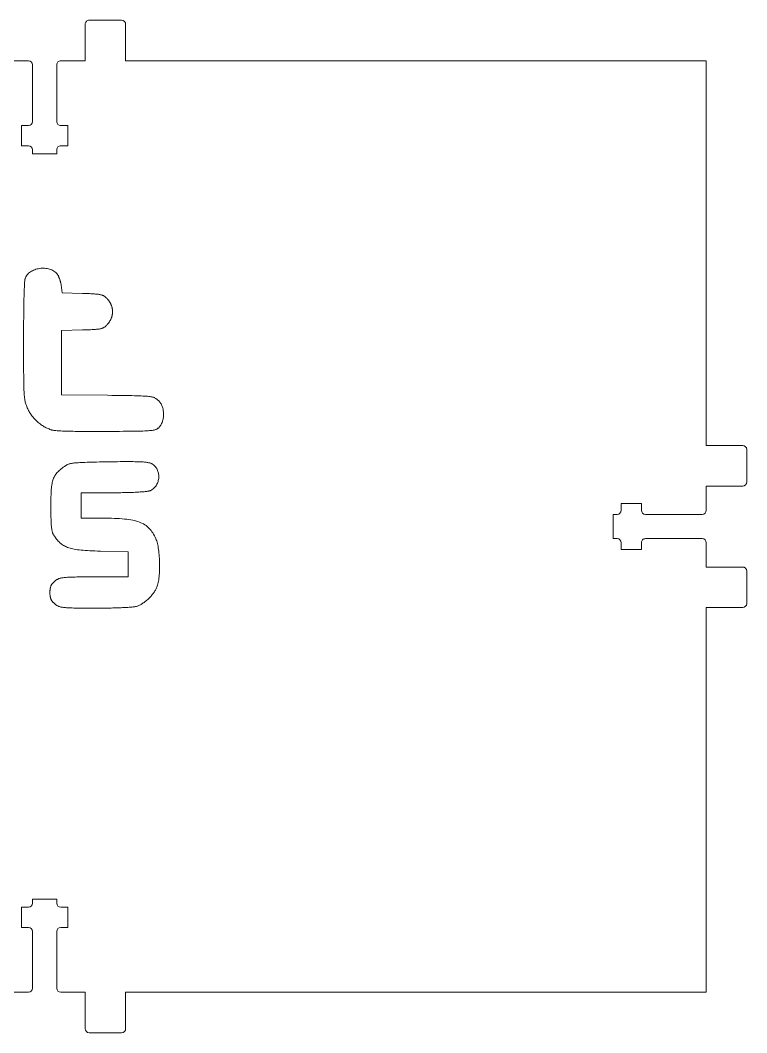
# Model space of a CAD drawing. Header units: millimetres. Extents: x -360 to 325, y -675 to 325.
# Drawn here: x 57.8 to 147.5, y -325 to -200 of the extents above; entities that cross this region are included whole.
import ezdxf

# ---------------------------------------------------------------- set-up
doc = ezdxf.new("R2010")
doc.units = ezdxf.units.MM
doc.layers.get('0').update_dxf_attribs({"linetype": 'CONTINUOUS', "lineweight": 0, "true_color": 0x000000})
doc.layers.add('Etch', color=1, linetype='CONTINUOUS', lineweight=0, true_color=0xff0000)
doc.layers.add('Front', color=7, linetype='CONTINUOUS', lineweight=0, true_color=0x000000)

# ---------------------------------------------------------------- blocks, each defined once
blk = doc.blocks.new('tabs-with-bolt-20')
for p, q in [((-1.5, 11.5), (1.5, 11.5)), ((-1.5, 11), (-1.5, 11.5)), ((1.5, 11.5), (1.5, 11)), ((-2.86, 10.5), (-2, 10.5)), ((-2.86, 8), (-2.86, 10.5)), ((2, 10.5), (2.86, 10.5)), ((2.86, 10.5), (2.86, 8)), ((-2, 8), (-2.86, 8)), ((-1.5, 0.5), (-1.5, 7.5)), ((2.86, 8), (2, 8)), ((1.5, 7.5), (1.5, 0.5)), ((-10, -4.5), (-10, 0)), ((-5, 0), (-5, -4.5)), ((-2, 0), (-5, 0)), ((2, 0), (5, 0)), ((5, 0), (5, -4.5)), ((10, -4.5), (10, 0)), ((-5.5, -5), (-9.5, -5)), ((5.5, -5), (9.5, -5))]:
    blk.add_line(p, q)
for centre, start, end in [((-2, 11), 270, 0), ((2, 11), 180, 270), ((-2, 7.5), 360, 90), ((2, 7.5), 90, 180), ((-2, 0.5), 270, 0), ((2, 0.5), 180, 270), ((-9.5, -4.5), 180, 270), ((-5.5, -4.5), 270, 0), ((5.5, -4.5), 180, 270), ((9.5, -4.5), 270, 0)]:
    blk.add_arc(centre, 0.5, start, end)

msp = doc.modelspace()

# ---------------------------------------------------------------- linework, layer by layer
at = {"layer": 'Etch'}
for p, q in [((58.75, -231.34), (58.84, -231.24)), ((58.84, -231.24), (58.95, -231.15)), ((58.95, -231.15), (59.07, -231.07)), ((59.07, -231.07), (59.19, -230.99)), ((59.19, -230.99), (59.32, -230.92)), ((59.32, -230.92), (59.46, -230.85)), ((59.46, -230.85), (59.6, -230.8)), ((59.6, -230.8), (59.74, -230.75)), ((59.74, -230.75), (59.89, -230.7)), ((59.89, -230.7), (60.05, -230.67)), ((60.05, -230.67), (60.2, -230.64)), ((60.2, -230.64), (60.36, -230.62)), ((60.36, -230.62), (60.52, -230.61)), ((60.52, -230.61), (60.67, -230.61)), ((60.67, -230.61), (60.83, -230.62)), ((60.83, -230.62), (60.99, -230.63)), ((60.99, -230.63), (61.14, -230.65)), ((61.14, -230.65), (61.29, -230.68)), ((61.29, -230.68), (61.44, -230.72)), ((61.44, -230.72), (61.58, -230.77)), ((61.58, -230.77), (61.72, -230.83)), ((61.72, -230.83), (61.86, -230.9)), ((61.86, -230.9), (61.98, -230.97)), ((61.98, -230.97), (62.1, -231.06)), ((62.1, -231.06), (62.21, -231.15)), ((62.21, -231.15), (62.32, -231.26)), ((58.34, -232.63), (58.35, -232.47)), ((58.35, -232.47), (58.36, -232.34)), ((58.36, -232.34), (58.37, -232.22)), ((58.37, -232.22), (58.38, -232.12)), ((58.38, -232.12), (58.39, -232.04)), ((58.39, -232.04), (58.4, -231.97)), ((58.4, -231.97), (58.41, -231.93)), ((58.41, -231.93), (58.45, -231.8)), ((58.45, -231.8), (58.51, -231.67)), ((58.51, -231.67), (58.58, -231.56)), ((58.58, -231.56), (58.66, -231.45)), ((58.66, -231.45), (58.75, -231.34)), ((62.32, -231.26), (62.34, -231.28)), ((62.34, -231.28), (62.36, -231.31)), ((62.36, -231.31), (62.38, -231.34)), ((62.38, -231.34), (62.41, -231.37)), ((62.41, -231.37), (62.43, -231.41)), ((62.43, -231.41), (62.45, -231.44)), ((62.45, -231.44), (62.47, -231.48)), ((62.47, -231.48), (62.49, -231.52)), ((62.49, -231.52), (62.52, -231.56)), ((62.52, -231.56), (62.54, -231.6)), ((62.54, -231.6), (62.56, -231.65)), ((62.56, -231.65), (62.58, -231.69)), ((62.58, -231.69), (62.6, -231.74)), ((62.6, -231.74), (62.62, -231.79)), ((62.62, -231.79), (62.64, -231.84)), ((62.64, -231.84), (62.66, -231.89)), ((62.66, -231.89), (62.68, -231.94)), ((62.68, -231.94), (62.7, -231.99)), ((62.7, -231.99), (62.71, -232.04)), ((62.71, -232.04), (62.73, -232.1)), ((62.73, -232.1), (62.75, -232.15)), ((62.75, -232.15), (62.76, -232.2)), ((62.76, -232.2), (62.78, -232.26)), ((62.78, -232.26), (62.79, -232.31)), ((62.79, -232.31), (62.8, -232.36)), ((62.8, -232.36), (62.82, -232.42)), ((62.82, -232.42), (62.83, -232.47)), ((62.83, -232.47), (62.84, -232.52)), ((58.29, -233.85), (58.3, -233.61)), ((58.3, -233.61), (58.31, -233.38)), ((58.31, -233.38), (58.32, -233.17)), ((58.32, -233.17), (58.33, -232.98)), ((58.33, -232.79), (58.34, -232.63)), ((58.33, -232.98), (58.33, -232.79)), ((62.84, -232.52), (62.85, -232.58)), ((62.85, -232.58), (62.86, -232.63)), ((62.86, -232.63), (62.86, -232.68)), ((62.86, -232.68), (62.99, -233.64)), ((62.99, -233.64), (65.52, -233.73)), ((65.52, -233.73), (65.75, -233.73)), ((65.75, -233.73), (65.96, -233.74)), ((65.96, -233.74), (66.16, -233.75)), ((66.16, -233.75), (66.35, -233.75)), ((58.26, -235.21), (58.27, -234.92)), ((58.27, -234.63), (58.28, -234.36)), ((58.27, -234.92), (58.27, -234.63)), ((58.28, -234.36), (58.29, -234.1)), ((58.29, -234.1), (58.29, -233.85)), ((66.35, -233.75), (66.53, -233.76)), ((66.53, -233.76), (66.69, -233.77)), ((66.69, -233.77), (66.84, -233.78)), ((66.84, -233.78), (66.99, -233.79)), ((66.99, -233.79), (67.12, -233.8)), ((67.12, -233.8), (67.24, -233.81)), ((67.24, -233.81), (67.36, -233.82)), ((67.36, -233.82), (67.46, -233.83)), ((67.46, -233.83), (67.56, -233.85)), ((67.56, -233.85), (67.65, -233.86)), ((67.65, -233.86), (67.74, -233.88)), ((67.74, -233.88), (67.82, -233.9)), ((67.82, -233.9), (67.89, -233.92)), ((67.89, -233.92), (67.96, -233.94)), ((67.96, -233.94), (68.02, -233.97)), ((68.02, -233.97), (68.08, -234)), ((68.08, -234), (68.14, -234.03)), ((68.14, -234.03), (68.19, -234.06)), ((68.19, -234.06), (68.24, -234.09)), ((68.24, -234.09), (68.29, -234.13)), ((68.29, -234.13), (68.34, -234.17)), ((68.34, -234.17), (68.39, -234.22)), ((68.39, -234.22), (68.43, -234.26)), ((68.43, -234.26), (68.48, -234.31)), ((68.48, -234.31), (68.53, -234.37)), ((68.53, -234.37), (68.58, -234.42)), ((68.58, -234.42), (68.63, -234.48)), ((68.63, -234.48), (68.67, -234.53)), ((68.67, -234.53), (68.7, -234.57)), ((68.7, -234.57), (68.74, -234.61)), ((68.74, -234.61), (68.77, -234.66)), ((68.77, -234.66), (68.8, -234.7)), ((68.8, -234.7), (68.83, -234.75)), ((68.83, -234.75), (68.86, -234.79)), ((68.86, -234.79), (68.89, -234.84)), ((68.89, -234.84), (68.91, -234.89)), ((68.91, -234.89), (68.94, -234.93)), ((68.94, -234.93), (68.96, -234.98)), ((68.96, -234.98), (68.99, -235.03)), ((58.24, -236.48), (58.25, -236.15)), ((58.25, -235.83), (58.26, -235.52)), ((58.25, -236.15), (58.25, -235.83)), ((58.26, -235.52), (58.26, -235.21)), ((68.99, -235.03), (69.01, -235.08)), ((69.01, -235.08), (69.03, -235.13)), ((69.03, -235.13), (69.05, -235.18)), ((69.05, -235.18), (69.07, -235.22)), ((69.07, -235.22), (69.09, -235.27)), ((69.09, -235.27), (69.11, -235.32)), ((69.11, -235.32), (69.12, -235.37)), ((69.12, -235.37), (69.14, -235.43)), ((69.14, -235.43), (69.15, -235.48)), ((69.15, -235.48), (69.16, -235.53)), ((69.16, -235.53), (69.17, -235.58)), ((69.17, -235.58), (69.18, -235.63)), ((69.18, -235.63), (69.19, -235.68)), ((69.19, -235.68), (69.2, -235.73)), ((69.2, -236.23), (69.19, -236.28)), ((69.2, -235.73), (69.21, -235.78)), ((69.21, -236.18), (69.2, -236.23)), ((69.21, -235.78), (69.21, -235.83)), ((69.21, -235.83), (69.21, -235.88)), ((69.21, -235.88), (69.22, -235.93)), ((69.22, -236.03), (69.21, -236.08)), ((69.21, -236.08), (69.21, -236.13)), ((69.21, -236.13), (69.21, -236.18)), ((69.22, -235.93), (69.22, -235.98)), ((69.22, -235.98), (69.22, -236.03)), ((58.23, -237.17), (58.24, -236.82)), ((58.23, -237.52), (58.23, -237.17)), ((58.24, -236.82), (58.24, -236.48)), ((68.63, -237.48), (68.58, -237.54)), ((68.67, -237.44), (68.63, -237.48)), ((68.7, -237.39), (68.67, -237.44)), ((68.74, -237.35), (68.7, -237.39)), ((68.77, -237.31), (68.74, -237.35)), ((68.8, -237.26), (68.77, -237.31)), ((68.83, -237.22), (68.8, -237.26)), ((68.86, -237.17), (68.83, -237.22)), ((68.89, -237.12), (68.86, -237.17)), ((68.91, -237.08), (68.89, -237.12)), ((68.94, -237.03), (68.91, -237.08)), ((68.96, -236.98), (68.94, -237.03)), ((68.99, -236.93), (68.96, -236.98)), ((69.01, -236.89), (68.99, -236.93)), ((69.03, -236.84), (69.01, -236.89)), ((69.05, -236.79), (69.03, -236.84)), ((69.07, -236.74), (69.05, -236.79)), ((69.09, -236.69), (69.07, -236.74)), ((69.11, -236.64), (69.09, -236.69)), ((69.12, -236.59), (69.11, -236.64)), ((69.14, -236.54), (69.12, -236.59)), ((69.15, -236.49), (69.14, -236.54)), ((69.16, -236.44), (69.15, -236.49)), ((69.17, -236.39), (69.16, -236.44)), ((69.18, -236.34), (69.17, -236.39)), ((69.19, -236.28), (69.18, -236.34)), ((58.22, -238.6), (58.23, -238.24)), ((58.22, -238.97), (58.22, -238.6)), ((58.23, -237.87), (58.23, -237.52)), ((58.23, -238.24), (58.23, -237.87)), ((65.49, -238.24), (62.93, -238.32)), ((62.93, -238.32), (62.93, -242.27)), ((65.72, -238.23), (65.49, -238.24)), ((65.94, -238.22), (65.72, -238.23)), ((66.14, -238.22), (65.94, -238.22)), ((66.33, -238.21), (66.14, -238.22)), ((66.51, -238.2), (66.33, -238.21)), ((66.68, -238.19), (66.51, -238.2)), ((66.83, -238.18), (66.68, -238.19)), ((66.98, -238.18), (66.83, -238.18)), ((67.11, -238.17), (66.98, -238.18)), ((67.24, -238.15), (67.11, -238.17)), ((67.35, -238.14), (67.24, -238.15)), ((67.46, -238.13), (67.35, -238.14)), ((67.56, -238.12), (67.46, -238.13)), ((67.65, -238.1), (67.56, -238.12)), ((67.73, -238.08), (67.65, -238.1)), ((67.81, -238.06), (67.73, -238.08)), ((67.89, -238.04), (67.81, -238.06)), ((67.96, -238.02), (67.89, -238.04)), ((68.02, -237.99), (67.96, -238.02)), ((68.08, -237.97), (68.02, -237.99)), ((68.14, -237.94), (68.08, -237.97)), ((68.19, -237.9), (68.14, -237.94)), ((68.24, -237.87), (68.19, -237.9)), ((68.29, -237.83), (68.24, -237.87)), ((68.34, -237.79), (68.29, -237.83)), ((68.39, -237.75), (68.34, -237.79)), ((68.43, -237.7), (68.39, -237.75)), ((68.48, -237.65), (68.43, -237.7)), ((68.53, -237.6), (68.48, -237.65)), ((68.58, -237.54), (68.53, -237.6)), ((58.22, -239.35), (58.22, -238.97)), ((58.22, -239.73), (58.22, -239.35)), ((58.22, -240.36), (58.22, -239.73)), ((58.22, -240.96), (58.22, -240.36)), ((58.22, -241.52), (58.22, -240.96)), ((58.22, -242.04), (58.22, -241.52)), ((58.23, -242.53), (58.22, -242.04)), ((62.93, -242.27), (62.93, -246.23)), ((58.23, -242.99), (58.23, -242.53)), ((58.23, -243.42), (58.23, -242.99)), ((58.24, -243.82), (58.23, -243.42)), ((58.24, -244.19), (58.24, -243.82)), ((58.25, -244.53), (58.24, -244.19)), ((58.25, -244.84), (58.25, -244.53)), ((58.26, -245.14), (58.25, -244.84)), ((58.27, -245.4), (58.26, -245.14)), ((58.28, -245.65), (58.27, -245.4)), ((58.29, -245.88), (58.28, -245.65)), ((58.3, -246.09), (58.29, -245.88)), ((58.32, -246.28), (58.3, -246.09)), ((62.93, -246.23), (68.59, -246.3)), ((58.33, -246.46), (58.32, -246.28)), ((58.35, -246.62), (58.33, -246.46)), ((58.37, -246.77), (58.35, -246.62)), ((58.39, -246.91), (58.37, -246.77)), ((58.42, -247.04), (58.39, -246.91)), ((58.44, -247.16), (58.42, -247.04)), ((58.47, -247.27), (58.44, -247.16)), ((58.5, -247.38), (58.47, -247.27)), ((58.54, -247.48), (58.5, -247.38)), ((58.57, -247.58), (58.54, -247.48)), ((68.59, -246.3), (69.12, -246.31)), ((69.12, -246.31), (69.61, -246.31)), ((69.61, -246.31), (70.07, -246.32)), ((70.07, -246.32), (70.5, -246.32)), ((70.5, -246.32), (70.9, -246.33)), ((70.9, -246.33), (71.27, -246.34)), ((71.27, -246.34), (71.61, -246.34)), ((71.61, -246.34), (71.93, -246.35)), ((71.93, -246.35), (72.22, -246.36)), ((72.22, -246.36), (72.49, -246.37)), ((72.49, -246.37), (72.74, -246.38)), ((72.74, -246.38), (72.97, -246.39)), ((72.97, -246.39), (73.17, -246.4)), ((73.17, -246.4), (73.36, -246.41)), ((73.36, -246.41), (73.53, -246.43)), ((73.53, -246.43), (73.68, -246.45)), ((73.68, -246.45), (73.82, -246.46)), ((73.82, -246.46), (73.94, -246.48)), ((73.94, -246.48), (74.06, -246.5)), ((74.06, -246.5), (74.16, -246.53)), ((74.16, -246.53), (74.25, -246.55)), ((74.25, -246.55), (74.33, -246.58)), ((74.33, -246.58), (74.4, -246.61)), ((74.4, -246.61), (74.47, -246.64)), ((74.47, -246.64), (74.54, -246.68)), ((74.54, -246.68), (74.59, -246.72)), ((74.59, -246.72), (74.65, -246.76)), ((74.65, -246.76), (74.71, -246.8)), ((74.71, -246.8), (74.76, -246.85)), ((74.76, -246.85), (74.82, -246.9)), ((74.82, -246.9), (74.88, -246.96)), ((74.88, -246.96), (74.95, -247.03)), ((74.95, -247.03), (75.02, -247.11)), ((75.02, -247.11), (75.08, -247.19)), ((75.08, -247.19), (75.14, -247.28)), ((75.14, -247.28), (75.2, -247.37)), ((75.2, -247.37), (75.25, -247.47)), ((75.25, -247.47), (75.3, -247.57)), ((58.61, -247.67), (58.57, -247.58)), ((58.65, -247.77), (58.61, -247.67)), ((58.69, -247.87), (58.65, -247.77)), ((58.74, -247.97), (58.69, -247.87)), ((58.79, -248.08), (58.74, -247.97)), ((58.85, -248.19), (58.79, -248.08)), ((58.91, -248.3), (58.85, -248.19)), ((58.97, -248.41), (58.91, -248.3)), ((59.04, -248.51), (58.97, -248.41)), ((59.11, -248.62), (59.04, -248.51)), ((59.18, -248.72), (59.11, -248.62)), ((59.26, -248.82), (59.18, -248.72)), ((75.3, -247.57), (75.34, -247.67)), ((75.34, -247.67), (75.38, -247.78)), ((75.38, -247.78), (75.41, -247.88)), ((75.41, -247.88), (75.44, -247.99)), ((75.44, -247.99), (75.47, -248.1)), ((75.47, -248.1), (75.48, -248.22)), ((75.48, -248.22), (75.5, -248.33)), ((75.5, -248.33), (75.51, -248.45)), ((75.51, -248.45), (75.52, -248.56)), ((75.52, -248.68), (75.51, -248.79)), ((75.52, -248.56), (75.52, -248.68)), ((59.33, -248.92), (59.26, -248.82)), ((59.42, -249.02), (59.33, -248.92)), ((59.5, -249.12), (59.42, -249.02)), ((59.59, -249.21), (59.5, -249.12)), ((59.67, -249.31), (59.59, -249.21)), ((59.77, -249.4), (59.67, -249.31)), ((59.86, -249.49), (59.77, -249.4)), ((59.96, -249.57), (59.86, -249.49)), ((60.05, -249.66), (59.96, -249.57)), ((60.15, -249.74), (60.05, -249.66)), ((60.26, -249.82), (60.15, -249.74)), ((60.36, -249.9), (60.26, -249.82)), ((60.46, -249.97), (60.36, -249.9)), ((60.57, -250.04), (60.46, -249.97)), ((75.16, -249.97), (75.1, -250.06)), ((75.22, -249.88), (75.16, -249.97)), ((75.27, -249.78), (75.22, -249.88)), ((75.32, -249.68), (75.27, -249.78)), ((75.36, -249.58), (75.32, -249.68)), ((75.39, -249.47), (75.36, -249.58)), ((75.43, -249.36), (75.39, -249.47)), ((75.45, -249.25), (75.43, -249.36)), ((75.48, -249.14), (75.45, -249.25)), ((75.49, -249.02), (75.48, -249.14)), ((75.51, -248.91), (75.49, -249.02)), ((75.51, -248.79), (75.51, -248.91)), ((60.68, -250.11), (60.57, -250.04)), ((60.79, -250.18), (60.68, -250.11)), ((60.9, -250.24), (60.79, -250.18)), ((61.02, -250.3), (60.9, -250.24)), ((61.13, -250.36), (61.02, -250.3)), ((61.25, -250.41), (61.13, -250.36)), ((61.37, -250.46), (61.25, -250.41)), ((61.49, -250.51), (61.37, -250.46)), ((61.61, -250.56), (61.49, -250.51)), ((61.66, -250.57), (61.61, -250.56)), ((61.61, -250.56), (61.61, -250.56)), ((61.72, -250.59), (61.66, -250.57)), ((61.8, -250.6), (61.72, -250.59)), ((61.88, -250.62), (61.8, -250.6)), ((61.98, -250.63), (61.88, -250.62)), ((62.1, -250.64), (61.98, -250.63)), ((62.22, -250.65), (62.1, -250.64)), ((62.36, -250.67), (62.22, -250.65)), ((62.51, -250.68), (62.36, -250.67)), ((62.67, -250.69), (62.51, -250.68)), ((62.84, -250.7), (62.67, -250.69)), ((63.02, -250.71), (62.84, -250.7)), ((63.22, -250.72), (63.02, -250.71)), ((63.42, -250.72), (63.22, -250.72)), ((63.64, -250.73), (63.42, -250.72)), ((63.86, -250.74), (63.64, -250.73)), ((64.1, -250.74), (63.86, -250.74)), ((64.35, -250.75), (64.1, -250.74)), ((64.61, -250.76), (64.35, -250.75)), ((64.87, -250.76), (64.61, -250.76)), ((65.15, -250.76), (64.87, -250.76)), ((65.44, -250.77), (65.15, -250.76)), ((65.74, -250.77), (65.44, -250.77)), ((66.05, -250.77), (65.74, -250.77)), ((66.36, -250.77), (66.05, -250.77)), ((66.69, -250.77), (66.36, -250.77)), ((67.02, -250.77), (66.69, -250.77)), ((67.37, -250.77), (67.02, -250.77)), ((67.72, -250.77), (67.37, -250.77)), ((68.08, -250.77), (67.72, -250.77)), ((68.45, -250.77), (68.08, -250.77)), ((69.03, -250.76), (68.45, -250.77)), ((69.56, -250.76), (69.03, -250.76)), ((70.06, -250.76), (69.56, -250.76)), ((70.53, -250.75), (70.06, -250.76)), ((70.96, -250.75), (70.53, -250.75)), ((71.37, -250.74), (70.96, -250.75)), ((71.74, -250.74), (71.37, -250.74)), ((72.08, -250.73), (71.74, -250.74)), ((72.4, -250.72), (72.08, -250.73)), ((72.69, -250.72), (72.4, -250.72)), ((72.95, -250.71), (72.69, -250.72)), ((73.19, -250.7), (72.95, -250.71)), ((73.41, -250.69), (73.19, -250.7)), ((73.61, -250.68), (73.41, -250.69)), ((73.78, -250.66), (73.61, -250.68)), ((73.94, -250.65), (73.78, -250.66)), ((74.09, -250.63), (73.94, -250.65)), ((74.21, -250.61), (74.09, -250.63)), ((74.33, -250.59), (74.21, -250.61)), ((74.42, -250.57), (74.33, -250.59)), ((74.51, -250.54), (74.42, -250.57)), ((74.59, -250.52), (74.51, -250.54)), ((74.66, -250.49), (74.59, -250.52)), ((74.72, -250.46), (74.66, -250.49)), ((74.77, -250.42), (74.72, -250.46)), ((74.82, -250.38), (74.77, -250.42)), ((74.87, -250.34), (74.82, -250.38)), ((74.91, -250.3), (74.87, -250.34)), ((74.95, -250.25), (74.91, -250.3)), ((74.99, -250.2), (74.95, -250.25)), ((75.04, -250.15), (74.99, -250.2)), ((75.1, -250.06), (75.04, -250.15)), ((63.39, -255), (63.44, -254.96)), ((63.44, -254.96), (63.51, -254.93)), ((63.51, -254.93), (63.57, -254.89)), ((63.57, -254.89), (63.64, -254.86)), ((63.64, -254.86), (63.71, -254.83)), ((63.71, -254.83), (63.78, -254.81)), ((63.78, -254.81), (63.86, -254.78)), ((63.86, -254.78), (63.95, -254.76)), ((63.95, -254.76), (64.04, -254.73)), ((64.04, -254.73), (64.15, -254.71)), ((64.15, -254.71), (64.26, -254.69)), ((64.26, -254.69), (64.38, -254.68)), ((64.38, -254.68), (64.51, -254.66)), ((64.51, -254.66), (64.66, -254.65)), ((64.66, -254.65), (64.81, -254.63)), ((64.81, -254.63), (64.98, -254.62)), ((64.98, -254.62), (65.17, -254.61)), ((65.17, -254.61), (65.36, -254.6)), ((65.36, -254.6), (65.58, -254.59)), ((65.58, -254.59), (65.81, -254.58)), ((65.81, -254.58), (66.06, -254.57)), ((66.06, -254.57), (66.32, -254.56)), ((66.32, -254.56), (66.61, -254.55)), ((66.61, -254.55), (66.92, -254.55)), ((66.92, -254.55), (67.24, -254.54)), ((67.24, -254.54), (67.59, -254.53)), ((67.59, -254.53), (67.96, -254.53)), ((67.96, -254.53), (68.35, -254.52)), ((68.35, -254.52), (68.77, -254.51)), ((68.77, -254.51), (69.15, -254.51)), ((69.15, -254.51), (69.5, -254.5)), ((69.5, -254.5), (69.84, -254.5)), ((69.84, -254.5), (70.17, -254.49)), ((70.17, -254.49), (70.47, -254.49)), ((70.47, -254.49), (70.76, -254.49)), ((70.76, -254.49), (71.04, -254.49)), ((71.04, -254.49), (71.29, -254.49)), ((71.29, -254.49), (71.54, -254.49)), ((71.54, -254.49), (71.76, -254.49)), ((71.76, -254.49), (71.98, -254.5)), ((71.98, -254.5), (72.18, -254.5)), ((72.18, -254.5), (72.37, -254.5)), ((72.37, -254.5), (72.55, -254.51)), ((72.55, -254.51), (72.71, -254.52)), ((72.71, -254.52), (72.86, -254.53)), ((72.86, -254.53), (73.01, -254.53)), ((73.01, -254.53), (73.14, -254.55)), ((73.14, -254.55), (73.26, -254.56)), ((73.26, -254.56), (73.38, -254.57)), ((73.38, -254.57), (73.48, -254.58)), ((73.48, -254.58), (73.58, -254.6)), ((73.58, -254.6), (73.67, -254.62)), ((73.67, -254.62), (73.75, -254.63)), ((73.75, -254.63), (73.82, -254.65)), ((73.82, -254.65), (73.89, -254.67)), ((73.89, -254.67), (73.95, -254.7)), ((73.95, -254.7), (74.01, -254.72)), ((74.01, -254.72), (74.07, -254.75)), ((74.07, -254.75), (74.11, -254.77)), ((74.11, -254.77), (74.16, -254.8)), ((74.16, -254.8), (74.27, -254.88)), ((74.27, -254.88), (74.36, -254.96)), ((74.36, -254.96), (74.45, -255.05)), ((62.05, -256.3), (62.11, -256.19)), ((62.11, -256.19), (62.18, -256.08)), ((62.18, -256.08), (62.26, -255.98)), ((62.26, -255.98), (62.34, -255.89)), ((62.34, -255.89), (62.43, -255.79)), ((62.43, -255.79), (62.53, -255.69)), ((62.53, -255.69), (62.63, -255.59)), ((62.63, -255.59), (62.74, -255.5)), ((62.74, -255.5), (62.86, -255.4)), ((62.86, -255.4), (62.99, -255.3)), ((62.99, -255.3), (63.12, -255.19)), ((63.12, -255.19), (63.27, -255.08)), ((63.27, -255.08), (63.33, -255.04)), ((63.33, -255.04), (63.39, -255)), ((74.45, -255.05), (74.53, -255.14)), ((74.53, -255.14), (74.61, -255.24)), ((74.61, -255.24), (74.67, -255.35)), ((74.67, -255.35), (74.73, -255.46)), ((74.73, -255.46), (74.78, -255.57)), ((74.78, -255.57), (74.82, -255.69)), ((74.82, -255.69), (74.86, -255.81)), ((74.86, -255.81), (74.88, -255.93)), ((74.88, -255.93), (74.9, -256.05)), ((74.9, -256.05), (74.91, -256.18)), ((74.91, -256.18), (74.92, -256.31)), ((61.69, -257.55), (61.71, -257.38)), ((61.71, -257.38), (61.74, -257.21)), ((61.74, -257.21), (61.77, -257.06)), ((61.77, -257.06), (61.8, -256.91)), ((61.8, -256.91), (61.84, -256.78)), ((61.84, -256.78), (61.89, -256.65)), ((61.89, -256.65), (61.94, -256.52)), ((61.94, -256.52), (61.99, -256.41)), ((61.99, -256.41), (62.05, -256.3)), ((74.57, -257.5), (74.49, -257.6)), ((74.63, -257.39), (74.57, -257.5)), ((74.69, -257.28), (74.63, -257.39)), ((74.75, -257.17), (74.69, -257.28)), ((74.79, -257.05), (74.75, -257.17)), ((74.83, -256.93), (74.79, -257.05)), ((74.86, -256.81), (74.83, -256.93)), ((74.89, -256.68), (74.86, -256.81)), ((74.91, -256.56), (74.89, -256.68)), ((74.92, -256.43), (74.91, -256.56)), ((74.92, -256.31), (74.92, -256.43)), ((61.61, -258.85), (61.62, -258.6)), ((61.62, -258.6), (61.63, -258.36)), ((61.63, -258.36), (61.64, -258.14)), ((61.64, -258.14), (61.65, -257.93)), ((61.65, -257.93), (61.67, -257.74)), ((61.67, -257.74), (61.69, -257.55)), ((69.33, -258.33), (65.35, -258.33)), ((65.35, -258.33), (65.35, -259.9)), ((69.56, -258.33), (69.33, -258.33)), ((69.79, -258.33), (69.56, -258.33)), ((70.01, -258.33), (69.79, -258.33)), ((70.24, -258.33), (70.01, -258.33)), ((70.45, -258.32), (70.24, -258.33)), ((70.66, -258.32), (70.45, -258.32)), ((70.87, -258.32), (70.66, -258.32)), ((71.07, -258.31), (70.87, -258.32)), ((71.26, -258.31), (71.07, -258.31)), ((71.45, -258.3), (71.26, -258.31)), ((71.64, -258.29), (71.45, -258.3)), ((71.81, -258.29), (71.64, -258.29)), ((71.99, -258.28), (71.81, -258.29)), ((72.15, -258.27), (71.99, -258.28)), ((72.31, -258.26), (72.15, -258.27)), ((72.47, -258.25), (72.31, -258.26)), ((72.61, -258.24), (72.47, -258.25)), ((72.75, -258.23), (72.61, -258.24)), ((72.89, -258.22), (72.75, -258.23)), ((73.01, -258.21), (72.89, -258.22)), ((73.13, -258.2), (73.01, -258.21)), ((73.24, -258.19), (73.13, -258.2)), ((73.35, -258.18), (73.24, -258.19)), ((73.45, -258.16), (73.35, -258.18)), ((73.53, -258.15), (73.45, -258.16)), ((73.62, -258.14), (73.53, -258.15)), ((73.69, -258.12), (73.62, -258.14)), ((73.75, -258.11), (73.69, -258.12)), ((73.81, -258.09), (73.75, -258.11)), ((73.86, -258.08), (73.81, -258.09)), ((73.9, -258.06), (73.86, -258.08)), ((74.02, -258), (73.9, -258.06)), ((74.12, -257.93), (74.02, -258)), ((74.23, -257.86), (74.12, -257.93)), ((74.32, -257.78), (74.23, -257.86)), ((74.41, -257.69), (74.32, -257.78)), ((74.49, -257.6), (74.41, -257.69)), ((61.61, -259.12), (61.61, -258.85)), ((61.61, -259.4), (61.61, -259.12)), ((61.61, -259.7), (61.61, -259.4)), ((61.61, -260.02), (61.61, -259.7)), ((65.35, -259.9), (65.35, -261.47)), ((61.61, -260.29), (61.61, -260.02)), ((61.61, -260.53), (61.61, -260.29)), ((61.61, -260.77), (61.61, -260.53)), ((61.61, -260.99), (61.61, -260.77)), ((61.61, -261.19), (61.61, -260.99)), ((61.61, -261.39), (61.61, -261.19)), ((61.62, -261.57), (61.61, -261.39)), ((61.62, -261.74), (61.62, -261.57)), ((61.63, -261.91), (61.62, -261.74)), ((61.63, -262.06), (61.63, -261.91)), ((61.64, -262.2), (61.63, -262.06)), ((61.65, -262.33), (61.64, -262.2)), ((61.66, -262.46), (61.65, -262.33)), ((61.67, -262.57), (61.66, -262.46)), ((65.35, -261.47), (68.31, -261.48)), ((68.31, -261.48), (68.7, -261.49)), ((68.7, -261.49), (69.07, -261.49)), ((69.07, -261.49), (69.43, -261.5)), ((69.43, -261.5), (69.76, -261.52)), ((69.76, -261.52), (70.09, -261.53)), ((70.09, -261.53), (70.39, -261.55)), ((70.39, -261.55), (70.69, -261.58)), ((70.69, -261.58), (70.96, -261.61)), ((70.96, -261.61), (71.23, -261.64)), ((71.23, -261.64), (71.47, -261.68)), ((71.47, -261.68), (71.71, -261.72)), ((71.71, -261.72), (71.94, -261.77)), ((71.94, -261.77), (72.15, -261.83)), ((72.15, -261.83), (72.35, -261.89)), ((72.35, -261.89), (72.54, -261.96)), ((72.54, -261.96), (72.72, -262.03)), ((72.72, -262.03), (72.89, -262.11)), ((72.89, -262.11), (73.05, -262.19)), ((73.05, -262.19), (73.21, -262.29)), ((73.21, -262.29), (73.35, -262.39)), ((73.35, -262.39), (73.49, -262.49)), ((73.49, -262.49), (73.62, -262.61)), ((61.68, -262.68), (61.67, -262.57)), ((61.7, -262.78), (61.68, -262.68)), ((61.71, -262.88), (61.7, -262.78)), ((61.73, -262.96), (61.71, -262.88)), ((61.75, -263.05), (61.73, -262.96)), ((61.77, -263.13), (61.75, -263.05)), ((61.79, -263.2), (61.77, -263.13)), ((61.81, -263.27), (61.79, -263.2)), ((61.84, -263.34), (61.81, -263.27)), ((61.86, -263.4), (61.84, -263.34)), ((61.89, -263.46), (61.86, -263.4)), ((61.92, -263.52), (61.89, -263.46)), ((61.96, -263.58), (61.92, -263.52)), ((61.99, -263.64), (61.96, -263.58)), ((62.03, -263.7), (61.99, -263.64)), ((62.07, -263.75), (62.03, -263.7)), ((73.62, -262.61), (73.74, -262.73)), ((73.74, -262.73), (73.86, -262.86)), ((73.86, -262.86), (73.97, -263)), ((73.97, -263), (74.08, -263.15)), ((74.08, -263.15), (74.18, -263.3)), ((74.18, -263.3), (74.28, -263.46)), ((74.28, -263.46), (74.38, -263.64)), ((74.38, -263.64), (74.47, -263.82)), ((62.11, -263.81), (62.07, -263.75)), ((62.21, -263.94), (62.11, -263.81)), ((62.31, -264.07), (62.21, -263.94)), ((62.41, -264.18), (62.31, -264.07)), ((62.51, -264.3), (62.41, -264.18)), ((62.61, -264.4), (62.51, -264.3)), ((62.71, -264.5), (62.61, -264.4)), ((62.82, -264.59), (62.71, -264.5)), ((62.92, -264.68), (62.82, -264.59)), ((63.03, -264.76), (62.92, -264.68)), ((63.15, -264.83), (63.03, -264.76)), ((63.27, -264.9), (63.15, -264.83)), ((63.39, -264.97), (63.27, -264.9)), ((63.52, -265.03), (63.39, -264.97)), ((74.47, -263.82), (74.56, -264.01)), ((74.56, -264.01), (74.61, -264.13)), ((74.61, -264.13), (74.66, -264.27)), ((74.66, -264.27), (74.71, -264.42)), ((74.71, -264.42), (74.75, -264.59)), ((74.75, -264.59), (74.79, -264.76)), ((74.79, -264.76), (74.83, -264.94)), ((74.83, -264.94), (74.86, -265.14)), ((63.66, -265.09), (63.52, -265.03)), ((63.81, -265.14), (63.66, -265.09)), ((63.96, -265.19), (63.81, -265.14)), ((64.13, -265.23), (63.96, -265.19)), ((64.3, -265.27), (64.13, -265.23)), ((64.48, -265.31), (64.3, -265.27)), ((64.68, -265.34), (64.48, -265.31)), ((64.88, -265.37), (64.68, -265.34)), ((65.1, -265.4), (64.88, -265.37)), ((65.33, -265.42), (65.1, -265.4)), ((65.57, -265.44), (65.33, -265.42)), ((65.83, -265.46), (65.57, -265.44)), ((66.1, -265.48), (65.83, -265.46)), ((66.39, -265.5), (66.1, -265.48)), ((66.69, -265.51), (66.39, -265.5)), ((67.01, -265.52), (66.69, -265.51)), ((67.35, -265.54), (67.01, -265.52)), ((67.71, -265.54), (67.35, -265.54)), ((71.15, -265.63), (67.71, -265.54)), ((71.15, -267.18), (71.15, -265.63)), ((74.86, -265.14), (74.89, -265.34)), ((74.89, -265.34), (74.92, -265.55)), ((74.92, -265.55), (74.94, -265.76)), ((74.94, -265.76), (74.96, -265.98)), ((74.96, -265.98), (74.98, -266.21)), ((74.98, -266.21), (75, -266.44)), ((71.15, -268.72), (71.15, -267.18)), ((75, -266.44), (75.01, -266.67)), ((75.01, -266.67), (75.02, -266.9)), ((75.02, -266.9), (75.02, -267.13)), ((75.02, -267.13), (75.02, -267.36)), ((75.02, -267.36), (75.02, -267.59)), ((63.98, -268.75), (64.17, -268.75)), ((64.17, -268.75), (64.37, -268.74)), ((64.37, -268.74), (64.59, -268.74)), ((64.59, -268.74), (64.82, -268.73)), ((64.82, -268.73), (65.07, -268.73)), ((65.07, -268.73), (65.34, -268.73)), ((65.34, -268.73), (65.62, -268.72)), ((65.62, -268.72), (65.92, -268.72)), ((65.92, -268.72), (66.25, -268.72)), ((66.25, -268.72), (66.59, -268.72)), ((66.59, -268.72), (66.95, -268.72)), ((66.95, -268.72), (71.15, -268.72)), ((74.96, -268.68), (74.94, -268.88)), ((74.98, -268.48), (74.96, -268.68)), ((74.99, -268.26), (74.98, -268.48)), ((75.01, -268.04), (74.99, -268.26)), ((75.02, -267.59), (75.01, -267.82)), ((75.01, -267.82), (75.01, -268.04)), ((61.55, -270.02), (61.56, -269.97)), ((61.56, -269.97), (61.58, -269.92)), ((61.58, -269.92), (61.59, -269.88)), ((61.59, -269.88), (61.61, -269.84)), ((61.61, -269.84), (61.63, -269.79)), ((61.63, -269.79), (61.65, -269.75)), ((61.65, -269.75), (61.67, -269.71)), ((61.67, -269.71), (61.69, -269.67)), ((61.69, -269.67), (61.72, -269.63)), ((61.72, -269.63), (61.75, -269.59)), ((61.75, -269.59), (61.78, -269.56)), ((61.78, -269.56), (61.81, -269.52)), ((61.81, -269.52), (61.84, -269.48)), ((61.84, -269.48), (61.87, -269.44)), ((61.87, -269.44), (61.91, -269.41)), ((61.91, -269.41), (61.95, -269.37)), ((61.95, -269.37), (61.99, -269.33)), ((61.99, -269.33), (62.03, -269.3)), ((62.03, -269.3), (62.07, -269.26)), ((62.07, -269.26), (62.12, -269.22)), ((62.12, -269.22), (62.18, -269.18)), ((62.18, -269.18), (62.23, -269.14)), ((62.23, -269.14), (62.29, -269.1)), ((62.29, -269.1), (62.35, -269.06)), ((62.35, -269.06), (62.4, -269.03)), ((62.4, -269.03), (62.46, -269)), ((62.46, -269), (62.53, -268.97)), ((62.53, -268.97), (62.6, -268.94)), ((62.6, -268.94), (62.67, -268.92)), ((62.67, -268.92), (62.75, -268.89)), ((62.75, -268.89), (62.83, -268.87)), ((62.83, -268.87), (62.92, -268.85)), ((62.92, -268.85), (63.02, -268.84)), ((63.02, -268.84), (63.13, -268.82)), ((63.13, -268.82), (63.24, -268.81)), ((63.24, -268.81), (63.37, -268.79)), ((63.37, -268.79), (63.5, -268.78)), ((63.5, -268.78), (63.65, -268.77)), ((63.65, -268.77), (63.81, -268.76)), ((63.81, -268.76), (63.98, -268.75)), ((74.68, -270), (74.64, -270.09)), ((74.73, -269.88), (74.68, -270)), ((74.77, -269.74), (74.73, -269.88)), ((74.81, -269.59), (74.77, -269.74)), ((74.85, -269.43), (74.81, -269.59)), ((74.88, -269.26), (74.85, -269.43)), ((74.91, -269.08), (74.88, -269.26)), ((74.94, -268.88), (74.91, -269.08)), ((61.48, -270.59), (61.49, -270.52)), ((61.48, -270.65), (61.48, -270.59)), ((61.48, -270.72), (61.48, -270.65)), ((61.49, -270.79), (61.48, -270.72)), ((61.49, -270.4), (61.5, -270.34)), ((61.49, -270.46), (61.49, -270.4)), ((61.49, -270.52), (61.49, -270.46)), ((61.49, -270.85), (61.49, -270.79)), ((61.49, -270.91), (61.49, -270.85)), ((61.5, -270.97), (61.49, -270.91)), ((61.5, -270.28), (61.51, -270.22)), ((61.5, -270.34), (61.5, -270.28)), ((61.5, -271.03), (61.5, -270.97)), ((61.51, -271.09), (61.5, -271.03)), ((61.51, -270.22), (61.52, -270.17)), ((61.52, -271.14), (61.51, -271.09)), ((61.52, -270.17), (61.53, -270.12)), ((61.53, -271.19), (61.52, -271.14)), ((61.53, -270.12), (61.54, -270.07)), ((61.54, -271.24), (61.53, -271.19)), ((61.54, -270.07), (61.55, -270.02)), ((61.55, -271.29), (61.54, -271.24)), ((73.88, -271.18), (73.8, -271.26)), ((73.96, -271.09), (73.88, -271.18)), ((74.04, -271), (73.96, -271.09)), ((74.11, -270.91), (74.04, -271)), ((74.18, -270.82), (74.11, -270.91)), ((74.25, -270.73), (74.18, -270.82)), ((74.32, -270.64), (74.25, -270.73)), ((74.38, -270.55), (74.32, -270.64)), ((74.44, -270.46), (74.38, -270.55)), ((74.5, -270.37), (74.44, -270.46)), ((74.55, -270.27), (74.5, -270.37)), ((74.6, -270.18), (74.55, -270.27)), ((74.64, -270.09), (74.6, -270.18)), ((61.56, -271.34), (61.55, -271.29)), ((61.58, -271.39), (61.56, -271.34)), ((61.59, -271.43), (61.58, -271.39)), ((61.61, -271.47), (61.59, -271.43)), ((61.63, -271.52), (61.61, -271.47)), ((61.65, -271.56), (61.63, -271.52)), ((61.67, -271.6), (61.65, -271.56)), ((61.69, -271.64), (61.67, -271.6)), ((61.72, -271.68), (61.69, -271.64)), ((61.75, -271.72), (61.72, -271.68)), ((61.78, -271.75), (61.75, -271.72)), ((61.81, -271.79), (61.78, -271.75)), ((61.84, -271.83), (61.81, -271.79)), ((61.87, -271.87), (61.84, -271.83)), ((61.91, -271.9), (61.87, -271.87)), ((61.95, -271.94), (61.91, -271.9)), ((61.99, -271.98), (61.95, -271.94)), ((62.03, -272.01), (61.99, -271.98)), ((62.07, -272.05), (62.03, -272.01)), ((62.12, -272.09), (62.07, -272.05)), ((62.18, -272.13), (62.12, -272.09)), ((62.12, -272.09), (62.12, -272.09)), ((62.23, -272.17), (62.18, -272.13)), ((62.29, -272.21), (62.23, -272.17)), ((62.35, -272.25), (62.29, -272.21)), ((62.41, -272.28), (62.35, -272.25)), ((62.47, -272.31), (62.41, -272.28)), ((62.53, -272.34), (62.47, -272.31)), ((62.6, -272.37), (62.53, -272.34)), ((62.67, -272.39), (62.6, -272.37)), ((62.75, -272.42), (62.67, -272.39)), ((62.84, -272.44), (62.75, -272.42)), ((62.93, -272.46), (62.84, -272.44)), ((63.04, -272.47), (62.93, -272.46)), ((63.15, -272.49), (63.04, -272.47)), ((63.27, -272.51), (63.15, -272.49)), ((70.95, -272.49), (70.79, -272.5)), ((71.11, -272.48), (70.95, -272.49)), ((71.26, -272.47), (71.11, -272.48)), ((71.39, -272.46), (71.26, -272.47)), ((71.52, -272.45), (71.39, -272.46)), ((71.65, -272.44), (71.52, -272.45)), ((71.76, -272.42), (71.65, -272.44)), ((71.86, -272.41), (71.76, -272.42)), ((71.96, -272.4), (71.86, -272.41)), ((72.04, -272.39), (71.96, -272.4)), ((72.12, -272.37), (72.04, -272.39)), ((72.18, -272.36), (72.12, -272.37)), ((72.24, -272.35), (72.18, -272.36)), ((72.28, -272.33), (72.24, -272.35)), ((72.37, -272.29), (72.28, -272.33)), ((72.46, -272.25), (72.37, -272.29)), ((72.55, -272.21), (72.46, -272.25)), ((72.65, -272.16), (72.55, -272.21)), ((72.74, -272.11), (72.65, -272.16)), ((72.83, -272.06), (72.74, -272.11)), ((72.92, -272), (72.83, -272.06)), ((73.01, -271.94), (72.92, -272)), ((73.1, -271.87), (73.01, -271.94)), ((73.2, -271.8), (73.1, -271.87)), ((73.29, -271.73), (73.2, -271.8)), ((73.38, -271.66), (73.29, -271.73)), ((73.46, -271.58), (73.38, -271.66)), ((73.55, -271.51), (73.46, -271.58)), ((73.64, -271.43), (73.55, -271.51)), ((73.72, -271.34), (73.64, -271.43)), ((73.8, -271.26), (73.72, -271.34)), ((63.4, -272.52), (63.27, -272.51)), ((63.54, -272.53), (63.4, -272.52)), ((63.7, -272.54), (63.54, -272.53)), ((63.86, -272.55), (63.7, -272.54)), ((64.04, -272.56), (63.86, -272.55)), ((64.24, -272.56), (64.04, -272.56)), ((64.45, -272.57), (64.24, -272.56)), ((64.68, -272.57), (64.45, -272.57)), ((64.92, -272.58), (64.68, -272.57)), ((65.19, -272.58), (64.92, -272.58)), ((65.47, -272.58), (65.19, -272.58)), ((65.77, -272.59), (65.47, -272.58)), ((66.09, -272.59), (65.77, -272.59)), ((66.43, -272.59), (66.09, -272.59)), ((66.79, -272.59), (66.43, -272.59)), ((67.18, -272.59), (66.79, -272.59)), ((67.42, -272.59), (67.18, -272.59)), ((67.67, -272.59), (67.42, -272.59)), ((67.9, -272.58), (67.67, -272.59)), ((68.14, -272.58), (67.9, -272.58)), ((68.37, -272.58), (68.14, -272.58)), ((68.6, -272.58), (68.37, -272.58)), ((68.83, -272.57), (68.6, -272.58)), ((69.05, -272.57), (68.83, -272.57)), ((69.26, -272.56), (69.05, -272.57)), ((69.47, -272.56), (69.26, -272.56)), ((69.68, -272.55), (69.47, -272.56)), ((69.88, -272.54), (69.68, -272.55)), ((70.07, -272.54), (69.88, -272.54)), ((70.26, -272.53), (70.07, -272.54)), ((70.45, -272.52), (70.26, -272.53)), ((70.62, -272.51), (70.45, -272.52)), ((70.79, -272.5), (70.62, -272.51))]:
    msp.add_line(p, q, dxfattribs=at)
at = {"layer": 'Front'}
for p, q in [((70.83, -205), (142.5, -205)), ((142.5, -205), (142.5, -252.5)), ((142.5, -272.5), (142.5, -320)), ((142.5, -320), (70.83, -320))]:
    msp.add_line(p, q, dxfattribs=at)

# ---------------------------------------------------------------- block references
for p, rotation in [((60.83, -205), 180), ((142.5, -262.5), 90)]:
    msp.add_blockref('tabs-with-bolt-20', p, dxfattribs=dict(at, rotation=rotation))
msp.add_blockref('tabs-with-bolt-20', (60.83, -320), dxfattribs=at)

doc.saveas('drawing.dxf')
